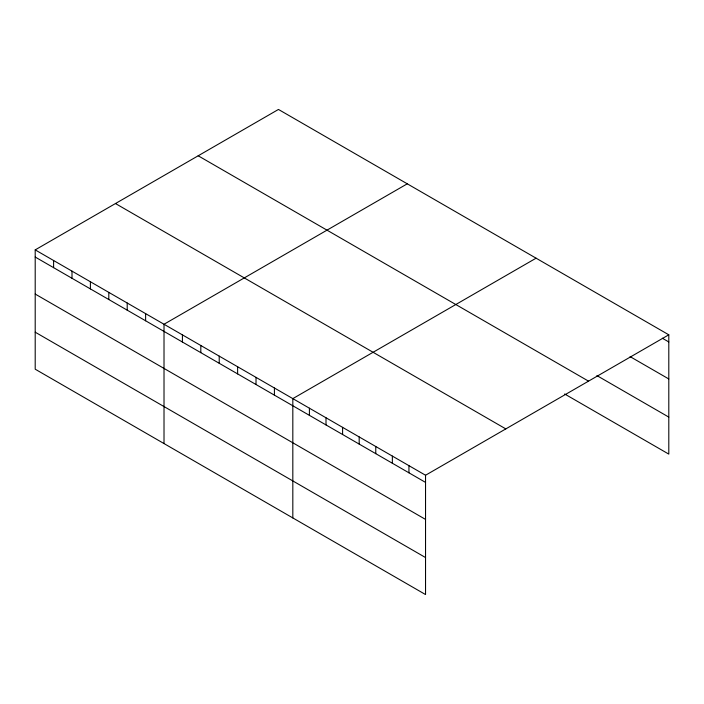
<?xml version="1.0" encoding="UTF-8"?>
<svg xmlns="http://www.w3.org/2000/svg" width="704" height="704" viewBox="0 0 704 704"><rect width="100%" height="100%" fill="white"/><g stroke="black" fill="none" stroke-linecap="round" stroke-linejoin="round"><path stroke-width="1.06" d="M425.542 519.411L425.542 475.244L35.2 249.885L35.2 369.195L425.542 594.554L425.542 519.411L35.2 294.052M35.2 249.885L278.458 109.446L668.8 334.805L668.8 454.115L564.652 393.985M407.273 183.814L164.014 324.254L164.014 443.564M536.087 258.183L292.82 398.622L292.82 517.933M425.542 475.244L668.8 334.805M662.35 338.228L668.8 341.95M630.089 356.62L668.8 378.963M596.913 375.593L668.8 417.102M198.185 155.786L588.526 381.146M115.474 203.544L505.815 428.903M35.2 257.039L425.542 482.398M35.2 332.191L425.542 557.55M408.945 465.67L408.945 472.824M392.357 456.095L392.357 463.241M375.769 446.512L375.769 453.666M359.181 436.938L359.181 444.092M342.593 427.354L342.593 434.509M326.005 417.78L326.005 424.934M309.408 408.206L309.408 415.36M274.419 388.001L274.419 395.155M256.018 377.379L256.018 384.534M237.618 366.749L237.618 373.903M219.217 356.127L219.217 363.282M200.816 345.506L200.816 352.66M182.415 334.884L182.415 342.03M145.614 313.632L145.614 320.786M127.204 303.01L127.204 310.165M108.803 292.389L108.803 299.534M90.402 281.758L90.402 288.913M72.002 271.137L72.002 278.291M53.601 260.515L53.601 267.661"/></g></svg>
